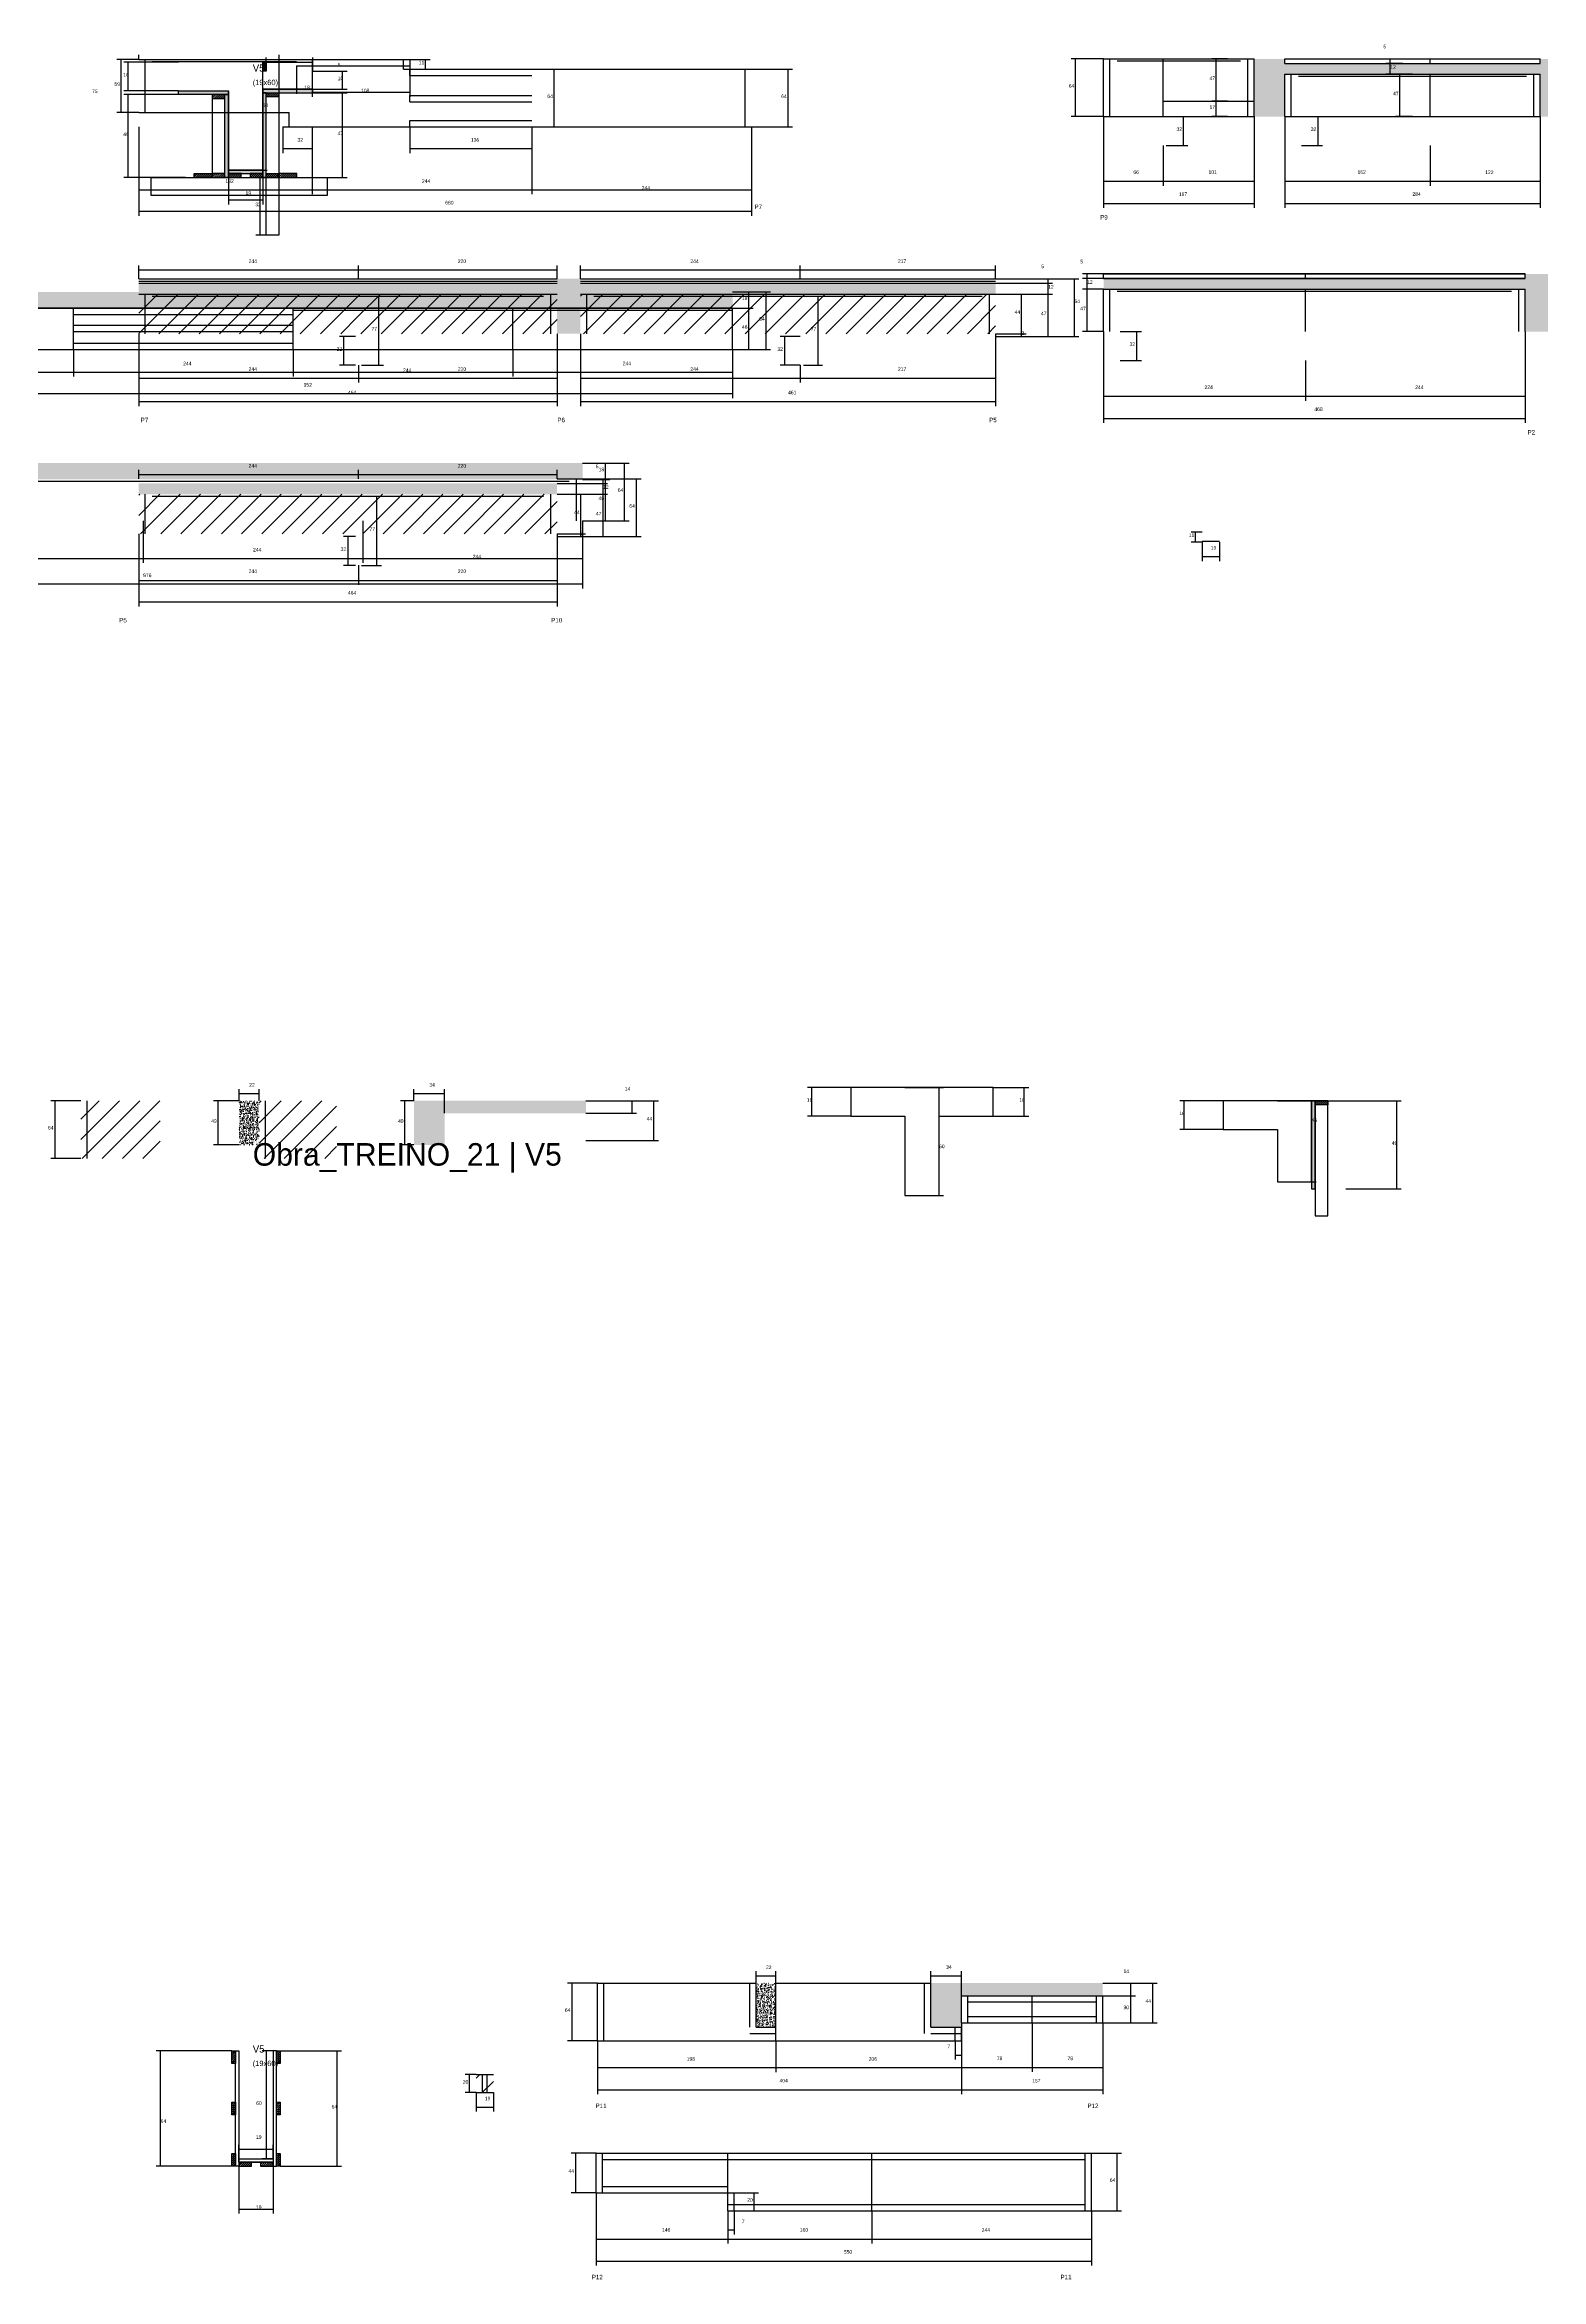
# Model space of a CAD drawing. Header units: metres. Extents: x -65046 to 21926, y -45195 to 1016.
# Drawn here: x -231 to 1431, y -31047 to -28565 of the extents above; entities that cross this region are included whole.
import ezdxf

# ---------------------------------------------------------------- set-up
doc = ezdxf.new("R2010")
doc.units = ezdxf.units.M
for name, color, linetype in [('CONCRETO', 251, 'Continuous'), ('COTA', 241, 'Continuous'), ('Hachura', 253, 'Continuous'), ('LABEL_ID', 3, 'Continuous'), ('Madeira', 126, 'Continuous'), ('NOMENCLATURA', 7, 'Continuous'), ('Painéis', 200, 'Continuous'), ('SARR_2.2x7', 40, 'Continuous'), ('SARR_EDITAR', 141, 'Continuous'), ('Texto Seção', 7, 'Continuous')]:
    doc.layers.add(name, color=color, linetype=linetype)

msp = doc.modelspace()

# ---------------------------------------------------------------- hatches: boundary and pattern name
at = {"layer": 'COTA'}
h = msp.add_hatch(dxfattribs=at)
h.set_pattern_fill('AR-CONC', scale=0.03)
h.paths.add_polyline_path([(1111.8, -28644.9), (1135.2, -28644.9), (1146, -28644.9), (1146, -28597.9), (1429.5, -28597.9), (1429.5, -28644.9), (1457.9, -28644.9), (1457.9, -28597.9), (1678.9, -28597.9), (1678.9, -28644.9), (1711.1, -28644.9), (1711.1, -28580.9), (1678.9, -28580.9), (1678.9, -28585.9), (1457.9, -28585.9), (1457.9, -28580.9), (1429.5, -28580.9), (1429.5, -28585.9), (1146, -28585.9), (1146, -28580.9), (1111.8, -28580.9)])
h = msp.add_hatch(dxfattribs=at)
h.set_pattern_fill('AR-CONC', scale=0.03)
h.paths.add_polyline_path([(363.9, -28842.1), (824.9, -28842.1), (824.9, -28830.1), (363.9, -28830.1), (363.9, -28825.1), (337.9, -28825.1), (337.9, -28830.1), (-126.6, -28830.1), (-126.6, -28842.1), (337.9, -28842.1), (337.9, -28886.1), (363.9, -28886.1)])
h = msp.add_hatch(dxfattribs=at)
h.set_pattern_fill('AR-CONC', scale=0.03)
h.paths.add_polyline_path([(1438.5, -28819.7), (1412.8, -28819.7), (1412.8, -28824.7), (944.8, -28824.7), (944.8, -28836.7), (1412.8, -28836.7), (1412.8, -28883.7), (1438.5, -28883.7)])
h = msp.add_hatch(dxfattribs=at)
h.set_pattern_fill('AR-CONC', scale=0.03)
h.paths.add_polyline_path([(-419.7, -28857.6), (44.8, -28857.6), (532.8, -28857.6), (532.8, -28839.6), (44.8, -28839.6), (-343.2, -28839.6), (-446.7, -28839.6), (-446.7, -28844.6), (-609.7, -28844.6), (-609.7, -28856.6), (-473.2, -28856.6), (-473.2, -28899.6), (-419.7, -28899.6)])
h = msp.add_hatch(dxfattribs=at)
h.set_pattern_fill('AR-CONC', scale=0.03)
h.paths.add_polyline_path([(366.3, -29047.8), (366.3, -29029.8), (-609.7, -29029.8), (-609.7, -29047.8)])
h = msp.add_hatch(dxfattribs=at)
h.set_pattern_fill('AR-CONC', scale=0.03)
h.paths.add_polyline_path([(337.9, -29064.4), (337.9, -29052.4), (-126.6, -29052.4), (-126.6, -29064.4)])
h = msp.add_hatch(dxfattribs=at)
h.set_pattern_fill('AR-CONC', scale=0.03)
h.paths.add_polyline_path([(-15, -29786.9), (7, -29786.9), (7, -29737.9), (-15, -29737.9)])
h = msp.add_hatch(dxfattribs=at)
h.set_pattern_fill('AR-CONC', scale=0.03)
h.paths.add_polyline_path([(213, -29751.9), (370, -29751.9), (370, -29737.9), (179, -29737.9), (179, -29786.9), (213, -29786.9), (213, -29781.9)])
h = msp.add_hatch(dxfattribs=at)
h.set_pattern_fill('AR-CONC', scale=0.03)
h.paths.add_polyline_path([(558.9, -30766.8), (580.9, -30766.8), (580.9, -30717.8), (558.9, -30717.8)])
h = msp.add_hatch(dxfattribs=at)
h.set_pattern_fill('AR-CONC', scale=0.03)
h.paths.add_polyline_path([(786.9, -30731.8), (943.9, -30731.8), (943.9, -30717.8), (752.9, -30717.8), (752.9, -30766.8), (786.9, -30766.8), (786.9, -30761.8)])
at = {"layer": 'Hachura'}
h = msp.add_hatch(color=8, dxfattribs=at)
h.dxf.hatch_style = 1
h.paths.add_polyline_path([(11, -28584.5), (15, -28584.5), (15, -28584.5), (15, -28594.5), (15, -28594.5), (11, -28594.5), (11, -28594.5), (11, -28584.5)])
h = msp.add_hatch(color=8, dxfattribs=at)
h.dxf.hatch_style = 1
h.paths.add_polyline_path([(-82.6, -28620.5), (-82.6, -28616.5), (-82.6, -28616.5), (-27, -28616.5), (-27, -28616.5), (-27, -28620.5), (-27, -28620.5), (-82.6, -28620.5)])
h = msp.add_hatch(dxfattribs=at)
h.set_pattern_fill('ANSI31', scale=0.5)
h.paths.add_polyline_path([(-31, -28624.9), (-31, -28620.5), (-31, -28620.5), (-45, -28620.5), (-45, -28620.5), (-45, -28624.9), (-45, -28624.9), (-31, -28624.9)])
h = msp.add_hatch(color=8, dxfattribs=at)
h.dxf.hatch_style = 1
h.paths.add_polyline_path([(-31, -28620.5), (-27, -28620.5), (-27, -28620.5), (-27, -28712.5), (-27, -28712.5), (-31, -28712.5), (-31, -28712.5), (-31, -28620.5)])
h = msp.add_hatch(color=8, dxfattribs=at)
h.dxf.hatch_style = 1
h.paths.add_polyline_path([(66.6, -28618.5), (66.6, -28614.5), (66.6, -28614.5), (11, -28614.5), (11, -28614.5), (11, -28618.5), (11, -28618.5), (66.6, -28618.5)])
h = msp.add_hatch(color=8, dxfattribs=at)
h.dxf.hatch_style = 1
h.paths.add_polyline_path([(15, -28618.5), (11, -28618.5), (11, -28618.5), (11, -28712.5), (11, -28712.5), (15, -28712.5), (15, -28712.5), (15, -28618.5)])
h = msp.add_hatch(dxfattribs=at)
h.set_pattern_fill('ANSI31', scale=0.5)
h.paths.add_polyline_path([(15, -28622.9), (15, -28618.5), (15, -28618.5), (29, -28618.5), (29, -28618.5), (29, -28622.9), (29, -28622.9), (15, -28622.9)])
h = msp.add_hatch(dxfattribs=at)
h.set_pattern_fill('ANSI31', scale=0.5)
h.paths.add_polyline_path([(-65, -28712.5), (-65, -28708.1), (-65, -28708.1), (-45, -28708.1), (-45, -28708.1), (-45, -28712.5), (-45, -28712.5), (-65, -28712.5)])
h = msp.add_hatch(dxfattribs=at)
h.set_pattern_fill('ANSI31', scale=0.5)
h.paths.add_polyline_path([(-31, -28712.5), (-31, -28708.1), (-31, -28708.1), (-45, -28708.1), (-45, -28708.1), (-45, -28712.5), (-45, -28712.5), (-31, -28712.5)])
h = msp.add_hatch(color=8, dxfattribs=at)
h.dxf.hatch_style = 1
h.paths.add_polyline_path([(11, -28708.1), (11, -28704.5), (11, -28704.5), (-27, -28704.5), (-27, -28704.5), (-27, -28708.1), (-27, -28708.1), (11, -28708.1)])
h = msp.add_hatch(dxfattribs=at)
h.set_pattern_fill('ANSI31', scale=0.5)
h.paths.add_polyline_path([(-13, -28712.5), (-13, -28708.1), (-13, -28708.1), (-27, -28708.1), (-27, -28708.1), (-27, -28712.5), (-27, -28712.5), (-13, -28712.5)])
h = msp.add_hatch(dxfattribs=at)
h.set_pattern_fill('ANSI31', scale=0.5)
h.paths.add_polyline_path([(11, -28712.5), (11, -28708.1), (11, -28708.1), (-3, -28708.1), (-3, -28708.1), (-3, -28712.5), (-3, -28712.5), (11, -28712.5)])
h = msp.add_hatch(dxfattribs=at)
h.set_pattern_fill('ANSI31', scale=0.5)
h.paths.add_polyline_path([(15, -28712.5), (15, -28708.1), (15, -28708.1), (29, -28708.1), (29, -28708.1), (29, -28712.5), (29, -28712.5), (15, -28712.5)])
h = msp.add_hatch(dxfattribs=at)
h.set_pattern_fill('ANSI31', scale=0.5)
h.paths.add_polyline_path([(49, -28712.5), (49, -28708.1), (49, -28708.1), (29, -28708.1), (29, -28708.1), (29, -28712.5), (29, -28712.5), (49, -28712.5)])
h = msp.add_hatch(dxfattribs=at)
h.set_pattern_fill('ANSI31', scale=5)
h.paths.add_polyline_path([(117.4, -28886.1), (117.4, -28842.1), (-126.6, -28842.1), (-126.6, -28886.1)])
h = msp.add_hatch(dxfattribs=at)
h.set_pattern_fill('ANSI31', scale=5)
h.paths.add_polyline_path([(117.4, -28842.1), (117.4, -28886.1), (337.9, -28886.1), (337.9, -28842.1)])
h = msp.add_hatch(dxfattribs=at)
h.set_pattern_fill('ANSI31', scale=5)
h.paths.add_polyline_path([(363.9, -28842.1), (363.9, -28886.1), (607.9, -28886.1), (607.9, -28842.1)])
h = msp.add_hatch(dxfattribs=at)
h.set_pattern_fill('ANSI31', scale=5)
h.paths.add_polyline_path([(607.9, -28842.1), (607.9, -28886.1), (824.9, -28886.1), (824.9, -28842.1)])
h = msp.add_hatch(dxfattribs=at)
h.set_pattern_fill('ANSI31', scale=5)
h.paths.add_polyline_path([(117.4, -29108.4), (117.4, -29064.4), (-126.6, -29064.4), (-126.6, -29108.4)])
h = msp.add_hatch(dxfattribs=at)
h.set_pattern_fill('ANSI31', scale=5)
h.paths.add_polyline_path([(117.4, -29064.4), (117.4, -29108.4), (337.9, -29108.4), (337.9, -29064.4)])
h = msp.add_hatch(dxfattribs=at)
h.set_pattern_fill('ANSI31', scale=5)
h.paths.add_polyline_path([(-191, -29801.9), (-103, -29801.9), (-103, -29737.9), (-191, -29737.9)])
h = msp.add_hatch(dxfattribs=at)
h.set_pattern_fill('ANSI31', scale=5)
h.paths.add_polyline_path([(93, -29737.9), (7, -29737.9), (7, -29801.9), (93, -29801.9)])
h = msp.add_hatch(color=8, dxfattribs=at)
h.dxf.hatch_style = 1
h.paths.add_polyline_path([(1179.7, -29737.9), (1175.7, -29737.9), (1175.7, -29737.9), (1175.7, -29835.9), (1175.7, -29835.9), (1179.7, -29835.9), (1179.7, -29835.9), (1179.7, -29737.9)])
h = msp.add_hatch(dxfattribs=at)
h.set_pattern_fill('ANSI31', scale=0.5)
h.paths.add_polyline_path([(1193.7, -29737.9), (1193.7, -29742.3), (1193.7, -29742.3), (1179.7, -29742.3), (1179.7, -29742.3), (1179.7, -29737.9), (1179.7, -29737.9), (1193.7, -29737.9)])
h = msp.add_hatch(dxfattribs=at)
h.set_pattern_fill('ANSI31', scale=5)
h.paths.add_polyline_path([(248.2, -30839.5), (267.2, -30839.5), (267.2, -30819.5), (248.2, -30819.5)])
at = {"layer": 'Madeira'}
h = msp.add_hatch(dxfattribs=at)
h.set_pattern_fill('ANSI31', scale=0.5)
h.paths.add_polyline_path([(-19, -30793.1), (-23.4, -30793.1), (-23.4, -30807.1), (-19, -30807.1)])
h = msp.add_hatch(dxfattribs=at)
h.set_pattern_fill('ANSI31', scale=0.5)
h.paths.add_polyline_path([(30.6, -30793.1), (26.2, -30793.1), (26.2, -30807.1), (30.6, -30807.1)])
h = msp.add_hatch(dxfattribs=at)
h.set_pattern_fill('ANSI31', scale=0.5)
h.paths.add_polyline_path([(-19, -30850.1), (-23.4, -30850.1), (-23.4, -30864.1), (-19, -30864.1)])
h = msp.add_hatch(dxfattribs=at)
h.set_pattern_fill('ANSI31', scale=0.5)
h.paths.add_polyline_path([(30.6, -30850.1), (26.2, -30850.1), (26.2, -30864.1), (30.6, -30864.1)])
h = msp.add_hatch(dxfattribs=at)
h.set_pattern_fill('ANSI31', scale=0.5)
h.paths.add_polyline_path([(-19, -30907.1), (-23.4, -30907.1), (-23.4, -30921.1), (-19, -30921.1)])
h = msp.add_hatch(dxfattribs=at)
h.set_pattern_fill('ANSI31', scale=0.5)
h.paths.add_polyline_path([(-15.4, -30916.7), (-15.4, -30921.1), (-1.4, -30921.1), (-1.4, -30916.7)])
h = msp.add_hatch(dxfattribs=at)
h.set_pattern_fill('ANSI31', scale=0.5)
h.paths.add_polyline_path([(8.6, -30916.7), (8.6, -30921.1), (22.6, -30921.1), (22.6, -30916.7)])
h = msp.add_hatch(dxfattribs=at)
h.set_pattern_fill('ANSI31', scale=0.5)
h.paths.add_polyline_path([(30.6, -30907.1), (26.2, -30907.1), (26.2, -30921.1), (30.6, -30921.1)])

# ---------------------------------------------------------------- linework, layer by layer
at = {"layer": 'CONCRETO'}
for points in [[(822.1, -29755.1), (822.1, -29723.1), (664.1, -29723.1), (664.1, -29755.1), (724.1, -29755.1), (724.1, -29843.1), (762.1, -29843.1), (762.1, -29765.1), (762.1, -29755.1)], [(1175.7, -29757.9), (1175.7, -29737.9), (1077.7, -29737.9), (1077.7, -29769.9), (1137.7, -29769.9), (1137.7, -29827.9), (1175.7, -29827.9), (1175.7, -29757.9)]]:
    msp.add_lwpolyline(points, close=True, dxfattribs=at)
at = {"layer": 'COTA'}
for p, q in [((-126.6, -28581.4), (-151, -28581.4)), ((-146, -28640.4), (-146, -28581.4)), ((-82.6, -28584.5), (-143.3, -28584.5)), ((-138.3, -28616.5), (-138.3, -28584.5)), ((-126.6, -28581.4), (-126.6, -28576.4)), ((-126.6, -28581.4), (29.4, -28581.4)), ((11, -28704.5), (11, -28584.5)), ((11, -28584.5), (16, -28584.5)), ((15, -28584.5), (15, -28579.5)), ((15, -28584.5), (66.6, -28584.5)), ((29.4, -28656.4), (29.4, -28576.4)), ((48.4, -28588.4), (48.4, -28619.6)), ((65.9, -28581.4), (65.9, -28623)), ((65.9, -28588.4), (65.9, -28619.6)), ((66.6, -28594.5), (66.6, -28579.5)), ((174.4, -28581.4), (196.9, -28581.4)), ((174.4, -28581.4), (174.4, -28623)), ((191.9, -28592.4), (191.9, -28581.4)), ((944.8, -28580.9), (908.7, -28580.9)), ((913.7, -28644.9), (913.7, -28580.9)), ((1082.3, -28580.9), (1064.9, -28580.9)), ((1069.9, -28627.9), (1069.9, -28580.9)), ((1277, -28585.9), (1258.1, -28585.9)), ((1263.1, -28585.9), (1263.1, -28580.9)), ((1263.1, -28580.9), (1268.1, -28580.9)), ((1263.1, -28597.9), (1263.1, -28585.9)), ((1263.1, -28585.9), (1268.1, -28585.9)), ((66.6, -28594.5), (104.8, -28594.5)), ((99.8, -28614.5), (99.8, -28594.5)), ((174.4, -28592.4), (196.9, -28592.4)), ((309.9, -28592.4), (339.7, -28592.4)), ((334.7, -28656.4), (334.7, -28592.4)), ((553.9, -28592.4), (599.4, -28592.4)), ((594.4, -28656.4), (594.4, -28592.4)), ((1277, -28597.9), (1258.1, -28597.9)), ((1287.7, -28597.9), (1268.8, -28597.9)), ((1273.8, -28644.9), (1273.8, -28597.9)), ((-82.6, -28616.5), (-143.3, -28616.5)), ((-82.6, -28620.5), (-143.3, -28620.5)), ((-138.3, -28712.5), (-138.3, -28620.5)), ((48.4, -28614.6), (65.9, -28614.6)), ((65.9, -28618), (174.4, -28618)), ((66.6, -28614.5), (104.8, -28614.5)), ((66.6, -28618.5), (104.8, -28618.5)), ((99.8, -28712.5), (99.8, -28618.5)), ((1082.3, -28627.9), (1064.9, -28627.9)), ((1082.3, -28627.9), (1064.9, -28627.9)), ((1069.9, -28644.9), (1069.9, -28627.9)), ((-126.6, -28640.4), (-151, -28640.4)), ((-126.6, -28656.4), (-126.6, -28755.1)), ((-126.6, -28656.4), (-126.6, -28731.2)), ((33.4, -28656.4), (33.4, -28685.5)), ((65.9, -28656.4), (65.9, -28731.2)), ((65.9, -28656.4), (65.9, -28731.2)), ((65.9, -28656.4), (65.9, -28685.5)), ((174.4, -28656.4), (174.4, -28685.5)), ((309.9, -28656.4), (309.9, -28731.2)), ((309.9, -28656.4), (309.9, -28731.2)), ((309.9, -28656.4), (339.7, -28656.4)), ((309.9, -28656.4), (309.9, -28685.5)), ((553.9, -28656.4), (553.9, -28731.2)), ((553.9, -28656.4), (553.9, -28755.1)), ((553.9, -28656.4), (599.4, -28656.4)), ((944.8, -28644.9), (908.7, -28644.9)), ((944.8, -28644.9), (944.8, -28721.7)), ((944.8, -28644.9), (944.8, -28746.3)), ((1028.3, -28644.9), (1038.4, -28644.9)), ((1033.4, -28676.9), (1033.4, -28644.9)), ((1082.3, -28644.9), (1064.9, -28644.9)), ((1111.8, -28644.9), (1111.8, -28721.7)), ((1111.8, -28644.9), (1111.8, -28746.3)), ((1146, -28644.9), (1146, -28721.7)), ((1146, -28644.9), (1146, -28746.3)), ((1164.5, -28644.9), (1188, -28644.9)), ((1183, -28676.9), (1183, -28644.9)), ((1287.7, -28644.9), (1268.8, -28644.9)), ((1429.5, -28644.9), (1429.5, -28721.7)), ((1429.5, -28644.9), (1429.5, -28746.3)), ((33.4, -28680.5), (65.9, -28680.5)), ((174.4, -28680.5), (309.9, -28680.5)), ((1010.8, -28676.9), (1010.8, -28721.7)), ((1010.8, -28676.9), (1010.8, -28721.7)), ((1014.3, -28676.9), (1038.4, -28676.9)), ((1164.5, -28676.9), (1188, -28676.9)), ((1307.5, -28676.9), (1307.5, -28721.7)), ((1307.5, -28676.9), (1307.5, -28721.7)), ((-74.6, -28712.5), (-143.3, -28712.5)), ((-27, -28712.5), (-27, -28742.4)), ((15, -28712.5), (3.4, -28712.5)), ((8.4, -28776.5), (8.4, -28712.5)), ((11, -28704.5), (16, -28704.5)), ((11, -28712.5), (11, -28742.4)), ((49, -28712.5), (104.8, -28712.5)), ((-126.6, -28726.2), (65.9, -28726.2)), ((-27, -28737.4), (11, -28737.4)), ((65.9, -28726.2), (309.9, -28726.2)), ((309.9, -28726.2), (553.9, -28726.2)), ((944.8, -28716.7), (1010.8, -28716.7)), ((1010.8, -28716.7), (1111.8, -28716.7)), ((1146, -28716.7), (1307.5, -28716.7)), ((1307.5, -28716.7), (1429.5, -28716.7)), ((-126.6, -28750.1), (553.9, -28750.1)), ((944.8, -28741.3), (1111.8, -28741.3)), ((1146, -28741.3), (1429.5, -28741.3)), ((15, -28776.5), (3.4, -28776.5)), ((-126.6, -28825.1), (-126.6, -28810.2)), ((117.4, -28825.1), (117.4, -28810.2)), ((117.4, -28825.1), (117.4, -28810.2)), ((337.9, -28825.1), (337.9, -28810.2)), ((363.9, -28825.1), (363.9, -28810.2)), ((607.9, -28825.1), (607.9, -28810.2)), ((607.9, -28825.1), (607.9, -28810.2)), ((824.9, -28825.1), (824.9, -28810.2)), ((-126.6, -28815.2), (117.4, -28815.2)), ((117.4, -28815.2), (337.9, -28815.2)), ((363.9, -28815.2), (607.9, -28815.2)), ((607.9, -28815.2), (824.9, -28815.2)), ((824.9, -28825.1), (917.3, -28825.1)), ((824.9, -28825.1), (888.2, -28825.1)), ((824.9, -28830.1), (888.2, -28830.1)), ((824.9, -28830.1), (888.2, -28830.1)), ((883.2, -28830.1), (883.2, -28825.1)), ((883.2, -28842.1), (883.2, -28830.1)), ((912.3, -28889.1), (912.3, -28825.1)), ((944.8, -28819.7), (921.4, -28819.7)), ((944.8, -28824.7), (921.4, -28824.7)), ((944.8, -28824.7), (921.4, -28824.7)), ((944.8, -28836.7), (921.4, -28836.7)), ((944.8, -28836.7), (921.4, -28836.7)), ((926.4, -28824.7), (926.4, -28819.7)), ((926.4, -28836.7), (926.4, -28824.7)), ((926.4, -28883.7), (926.4, -28836.7)), ((120.9, -28844.3), (145, -28844.3)), ((140, -28921.1), (140, -28844.3)), ((532.8, -28839.6), (555.8, -28839.6)), ((532.8, -28839.6), (574.9, -28839.6)), ((532.8, -28857.6), (555.8, -28857.6)), ((532.8, -28857.6), (555.8, -28857.6)), ((550.8, -28857.6), (550.8, -28839.6)), ((550.8, -28903.6), (550.8, -28857.6)), ((569.9, -28903.6), (569.9, -28839.6)), ((611.4, -28844.3), (632.8, -28844.3)), ((627.8, -28921.1), (627.8, -28844.3)), ((824.9, -28842.1), (888.2, -28842.1)), ((824.9, -28842.1), (888.2, -28842.1)), ((824.9, -28842.1), (858.6, -28842.1)), ((853.6, -28886.1), (853.6, -28842.1)), ((883.2, -28889.1), (883.2, -28842.1)), ((-126.6, -28886.1), (-126.6, -28966.5)), ((337.9, -28886.1), (337.9, -28966.5)), ((363.9, -28886.1), (363.9, -28966.5)), ((824.9, -28886.1), (824.9, -28966.5)), ((824.9, -28886.1), (858.6, -28886.1)), ((824.9, -28886.1), (858.6, -28886.1)), ((853.6, -28889.1), (853.6, -28886.1)), ((944.8, -28883.7), (921.4, -28883.7)), ((944.8, -28883.7), (944.8, -28960.5)), ((944.8, -28883.7), (944.8, -28985.1)), ((963.3, -28883.7), (986.8, -28883.7)), ((981.8, -28915.7), (981.8, -28883.7)), ((1412.8, -28883.7), (1412.8, -28960.5)), ((1412.8, -28883.7), (1412.8, -28985.1)), ((-199.2, -28903.6), (-199.2, -28933.7)), ((-199.2, -28903.6), (-199.2, -28933.7)), ((-126.6, -28889.1), (-126.6, -28940.4)), ((44.8, -28903.6), (44.8, -28933.7)), ((44.8, -28903.6), (44.8, -28933.7)), ((113.9, -28889.1), (96.3, -28889.1)), ((101.3, -28921.1), (101.3, -28889.1)), ((288.8, -28903.6), (288.8, -28933.7)), ((288.8, -28903.6), (288.8, -28933.7)), ((337.9, -28889.1), (337.9, -28940.4)), ((363.9, -28889.1), (363.9, -28940.4)), ((532.8, -28903.6), (532.8, -28933.7)), ((532.8, -28903.6), (532.8, -28957.6)), ((532.8, -28903.6), (555.8, -28903.6)), ((532.8, -28903.6), (574.9, -28903.6)), ((607.9, -28889.1), (585.7, -28889.1)), ((590.7, -28921.1), (590.7, -28889.1)), ((824.9, -28889.1), (824.9, -28940.4)), ((824.9, -28889.1), (888.2, -28889.1)), ((824.9, -28889.1), (917.3, -28889.1)), ((824.9, -28889.1), (858.6, -28889.1)), ((-419.7, -28928.7), (-199.2, -28928.7)), ((-199.2, -28928.7), (44.8, -28928.7)), ((-126.6, -28935.4), (117.4, -28935.4)), ((44.8, -28928.7), (288.8, -28928.7)), ((113.9, -28921.1), (96.3, -28921.1)), ((117.4, -28921.1), (117.4, -28940.4)), ((117.4, -28921.1), (117.4, -28940.4)), ((117.4, -28935.4), (337.9, -28935.4)), ((120.9, -28921.1), (145, -28921.1)), ((288.8, -28928.7), (532.8, -28928.7)), ((363.9, -28935.4), (607.9, -28935.4)), ((607.9, -28921.1), (585.7, -28921.1)), ((607.9, -28921.1), (607.9, -28940.4)), ((607.9, -28921.1), (607.9, -28940.4)), ((607.9, -28935.4), (824.9, -28935.4)), ((611.4, -28921.1), (632.8, -28921.1)), ((963.3, -28915.7), (986.8, -28915.7)), ((1168.8, -28915.7), (1168.8, -28960.5)), ((1168.8, -28915.7), (1168.8, -28960.5)), ((-419.7, -28952.6), (532.8, -28952.6)), ((944.8, -28955.5), (1168.8, -28955.5)), ((1168.8, -28955.5), (1412.8, -28955.5)), ((-126.6, -28961.5), (337.9, -28961.5)), ((363.9, -28961.5), (824.9, -28961.5)), ((944.8, -28980.1), (1412.8, -28980.1)), ((366.3, -29029.8), (396.5, -29029.8)), ((366.3, -29029.8), (417.9, -29029.8)), ((391.5, -29047.8), (391.5, -29029.8)), ((412.9, -29093.8), (412.9, -29029.8)), ((-126.6, -29047.4), (-126.6, -29037.4)), ((-126.6, -29042.4), (117.4, -29042.4)), ((117.4, -29047.4), (117.4, -29037.4)), ((117.4, -29047.4), (117.4, -29037.4)), ((117.4, -29042.4), (337.9, -29042.4)), ((337.9, -29047.4), (337.9, -29037.4)), ((337.9, -29047.4), (394, -29047.4)), ((337.9, -29047.4), (431.2, -29047.4)), ((337.9, -29052.4), (394, -29052.4)), ((337.9, -29052.4), (394, -29052.4)), ((366.3, -29047.8), (396.5, -29047.8)), ((366.3, -29047.8), (396.5, -29047.8)), ((389, -29052.4), (389, -29047.4)), ((389, -29064.4), (389, -29052.4)), ((391.5, -29093.8), (391.5, -29047.8)), ((426.2, -29111.4), (426.2, -29047.4)), ((120.9, -29066.6), (142.8, -29066.6)), ((137.8, -29143.4), (137.8, -29066.6)), ((337.9, -29064.4), (394, -29064.4)), ((337.9, -29064.4), (394, -29064.4)), ((337.9, -29064.4), (369.4, -29064.4)), ((364.4, -29108.4), (364.4, -29064.4)), ((389, -29111.4), (389, -29064.4)), ((-126.6, -29108.4), (-126.6, -29188.9)), ((-121.7, -29093.8), (-121.7, -29140.6)), ((-121.7, -29093.8), (-121.7, -29140.6)), ((122.3, -29093.8), (122.3, -29140.6)), ((122.3, -29093.8), (122.3, -29140.6)), ((337.9, -29108.4), (337.9, -29188.9)), ((337.9, -29108.4), (369.4, -29108.4)), ((337.9, -29108.4), (369.4, -29108.4)), ((364.4, -29111.4), (364.4, -29108.4)), ((366.3, -29093.8), (366.3, -29140.6)), ((366.3, -29093.8), (396.5, -29093.8)), ((366.3, -29093.8), (366.3, -29169)), ((366.3, -29093.8), (417.9, -29093.8)), ((1054.3, -29106.4), (1041.9, -29106.4)), ((1046.9, -29117.4), (1046.9, -29106.4)), ((-126.6, -29111.4), (-126.6, -29165)), ((113.9, -29111.4), (100.8, -29111.4)), ((105.8, -29143.4), (105.8, -29111.4)), ((337.9, -29111.4), (337.9, -29165)), ((337.9, -29111.4), (394, -29111.4)), ((337.9, -29111.4), (431.2, -29111.4)), ((337.9, -29111.4), (369.4, -29111.4)), ((1054.3, -29117.4), (1041.9, -29117.4)), ((1054.3, -29117.4), (1054.3, -29138.5)), ((1054.3, -29133.5), (1073.3, -29133.5)), ((1073.3, -29117.4), (1073.3, -29138.5)), ((-365.7, -29135.6), (-121.7, -29135.6)), ((-121.7, -29135.6), (122.3, -29135.6)), ((113.9, -29143.4), (100.8, -29143.4)), ((117.4, -29143), (117.4, -29165)), ((117.4, -29143), (117.4, -29165)), ((120.9, -29143.4), (142.8, -29143.4)), ((122.3, -29135.6), (366.3, -29135.6)), ((-609.7, -29164), (366.3, -29164)), ((-126.6, -29160), (117.4, -29160)), ((-126.6, -29183.9), (337.9, -29183.9)), ((117.4, -29160), (337.9, -29160)), ((-15, -29737.9), (-15, -29724.9)), ((-15, -29729.9), (7, -29729.9)), ((7, -29737.9), (7, -29724.9)), ((179, -29737.9), (179, -29724.9)), ((179, -29729.9), (213, -29729.9)), ((213, -29751.9), (213, -29724.9)), ((664.1, -29723.1), (615.8, -29723.1)), ((620.8, -29755.1), (620.8, -29723.1)), ((724.1, -29723.1), (767.1, -29723.1)), ((762.1, -29843.1), (762.1, -29723.1)), ((822.1, -29723.1), (861.6, -29723.1)), ((856.6, -29755.1), (856.6, -29723.1)), ((-191, -29737.9), (-224.3, -29737.9)), ((-219.3, -29801.9), (-219.3, -29737.9)), ((-15, -29737.9), (-43.6, -29737.9)), ((-38.6, -29786.9), (-38.6, -29737.9)), ((179, -29737.9), (163.9, -29737.9)), ((168.9, -29786.9), (168.9, -29737.9)), ((370, -29737.9), (426.1, -29737.9)), ((370, -29737.9), (450.4, -29737.9)), ((370, -29751.9), (426.1, -29751.9)), ((421.1, -29751.9), (421.1, -29737.9)), ((445.4, -29781.9), (445.4, -29737.9)), ((664.1, -29755.1), (615.8, -29755.1)), ((822.1, -29755.1), (861.6, -29755.1)), ((1077.7, -29737.9), (1029.4, -29737.9)), ((1034.4, -29769.9), (1034.4, -29737.9)), ((1137.7, -29737.9), (1180.7, -29737.9)), ((1175.7, -29827.9), (1175.7, -29737.9)), ((1193.7, -29737.9), (1275.2, -29737.9)), ((1270.2, -29835.9), (1270.2, -29737.9)), ((1077.7, -29769.9), (1029.4, -29769.9)), ((-191, -29801.9), (-224.3, -29801.9)), ((-15, -29786.9), (-43.6, -29786.9)), ((179, -29786.9), (163.9, -29786.9)), ((370, -29781.9), (450.4, -29781.9)), ((1137.7, -29827.9), (1180.7, -29827.9)), ((724.1, -29843.1), (767.1, -29843.1)), ((1213.7, -29835.9), (1275.2, -29835.9)), ((382.9, -30717.8), (349.6, -30717.8)), ((354.6, -30781.8), (354.6, -30717.8)), ((558.9, -30717.8), (558.9, -30704.7)), ((558.9, -30709.7), (580.9, -30709.7)), ((580.9, -30717.8), (580.9, -30704.7)), ((752.9, -30717.8), (752.9, -30704.7)), ((752.9, -30709.7), (786.9, -30709.7)), ((786.9, -30731.8), (786.9, -30704.7)), ((943.9, -30717.8), (980, -30717.8)), ((943.9, -30717.8), (1004.4, -30717.8)), ((975, -30731.8), (975, -30717.8)), ((999.4, -30761.8), (999.4, -30717.8)), ((943.9, -30731.8), (980, -30731.8)), ((943.9, -30731.8), (980, -30731.8)), ((975, -30761.8), (975, -30731.8)), ((786.9, -30761.8), (786.9, -30816.5)), ((865.4, -30761.8), (865.4, -30816.5)), ((865.4, -30761.8), (865.4, -30816.5)), ((943.9, -30761.8), (943.9, -30816.5)), ((943.9, -30761.8), (980, -30761.8)), ((943.9, -30761.8), (1004.4, -30761.8)), ((-23.4, -30793.1), (-107.3, -30793.1)), ((-102.3, -30921.1), (-102.3, -30793.1)), ((22.6, -30793.1), (10.3, -30793.1)), ((15.3, -30913.1), (15.3, -30793.1)), ((30.6, -30793.1), (98.6, -30793.1)), ((93.6, -30921.1), (93.6, -30793.1)), ((382.9, -30781.8), (349.6, -30781.8)), ((382.9, -30781.8), (382.9, -30841.3)), ((382.9, -30781.8), (382.9, -30816.7)), ((580.9, -30781.8), (580.9, -30816.7)), ((580.9, -30781.8), (580.9, -30816.7)), ((779.9, -30781.8), (779.9, -30802.7)), ((779.9, -30797.7), (786.9, -30797.7)), ((786.9, -30781.8), (786.9, -30841.3)), ((786.9, -30781.8), (786.9, -30841.3)), ((786.9, -30781.8), (786.9, -30802.7)), ((786.9, -30781.8), (786.9, -30816.7)), ((943.9, -30781.8), (943.9, -30841.3)), ((248.2, -30819.5), (235.8, -30819.5)), ((240.8, -30839.5), (240.8, -30819.5)), ((382.9, -30811.7), (580.9, -30811.7)), ((580.9, -30811.7), (786.9, -30811.7)), ((786.9, -30811.5), (865.4, -30811.5)), ((865.4, -30811.5), (943.9, -30811.5)), ((248.2, -30839.5), (235.8, -30839.5)), ((248.2, -30839.5), (248.2, -30860.6)), ((267.2, -30839.5), (267.2, -30860.6)), ((382.9, -30836.3), (786.9, -30836.3)), ((786.9, -30836.3), (943.9, -30836.3)), ((248.2, -30855.6), (267.2, -30855.6)), ((-23.4, -30921.1), (-107.3, -30921.1)), ((-15.4, -30913.1), (-15.4, -30897.3)), ((-15.4, -30902.3), (22.6, -30902.3)), ((-15.4, -30921.1), (-15.4, -30973.8)), ((22.6, -30913.1), (10.3, -30913.1)), ((22.6, -30913.1), (22.6, -30897.3)), ((22.6, -30921.1), (22.6, -30973.8)), ((30.6, -30921.1), (98.6, -30921.1)), ((381.4, -30906.6), (353.7, -30906.6)), ((358.7, -30950.6), (358.7, -30906.6)), ((931.4, -30906.6), (964.7, -30906.6)), ((959.7, -30970.6), (959.7, -30906.6)), ((-15.4, -30968.8), (22.6, -30968.8)), ((381.4, -30950.6), (353.7, -30950.6)), ((381.4, -30950.6), (381.4, -31007.1)), ((381.4, -30950.6), (381.4, -31031.5)), ((527.4, -30970.6), (527.4, -30997)), ((534.4, -30950.6), (561.7, -30950.6)), ((534.4, -30970.6), (534.4, -30997)), ((534.4, -30970.6), (561.7, -30970.6)), ((556.7, -30970.6), (556.7, -30950.6)), ((687.4, -30970.6), (687.4, -31007.1)), ((687.4, -30970.6), (687.4, -31007.1)), ((931.4, -30970.6), (931.4, -31007.1)), ((931.4, -30970.6), (931.4, -31031.5)), ((931.4, -30970.6), (964.7, -30970.6)), ((527.4, -30984.6), (527.4, -31007.1)), ((527.4, -30984.6), (527.4, -31007.1)), ((527.4, -30992), (534.4, -30992)), ((381.4, -31002.1), (527.4, -31002.1)), ((527.4, -31002.1), (687.4, -31002.1)), ((687.4, -31002.1), (931.4, -31002.1)), ((381.4, -31026.5), (931.4, -31026.5))]:
    msp.add_line(p, q, dxfattribs=at)
at = {"layer": 'Madeira'}
for points in [[(-31, -28624.9), (-31, -28620.5), (-45, -28620.5), (-45, -28624.9)], [(-31, -28620.5), (-45, -28620.5), (-45, -28712.5), (-31, -28712.5)], [(15, -28622.9), (15, -28618.5), (29, -28618.5), (29, -28622.9)], [(15, -28618.5), (29, -28618.5), (29, -28776.5), (15, -28776.5)], [(82.5, -28732.5), (-112.7, -28732.5), (-112.7, -28712.5), (82.5, -28712.5)], [(-65, -28712.5), (-65, -28708.1), (-45, -28708.1), (-45, -28712.5)], [(-31, -28712.5), (-31, -28708.1), (-45, -28708.1), (-45, -28712.5)], [(-13, -28712.5), (-13, -28708.1), (-27, -28708.1), (-27, -28712.5)], [(11, -28712.5), (11, -28708.1), (-3, -28708.1), (-3, -28712.5)], [(15, -28712.5), (15, -28708.1), (29, -28708.1), (29, -28712.5)], [(49, -28712.5), (49, -28708.1), (29, -28708.1), (29, -28712.5)], [(1193.7, -29737.9), (1193.7, -29742.3), (1179.7, -29742.3), (1179.7, -29737.9)], [(1193.7, -29737.9), (1179.7, -29737.9), (1179.7, -29865.9), (1193.7, -29865.9)], [(-19, -30793.1), (-19, -30807.1), (-23.4, -30807.1), (-23.4, -30793.1)], [(30.6, -30793.1), (30.6, -30807.1), (26.2, -30807.1), (26.2, -30793.1)], [(-19, -30850.1), (-19, -30864.1), (-23.4, -30864.1), (-23.4, -30850.1)], [(30.6, -30850.1), (30.6, -30864.1), (26.2, -30864.1), (26.2, -30850.1)], [(-19, -30907.1), (-19, -30921.1), (-23.4, -30921.1), (-23.4, -30907.1)], [(-1.4, -30916.7), (-15.4, -30916.7), (-15.4, -30921.1), (-1.4, -30921.1)], [(22.6, -30916.7), (8.6, -30916.7), (8.6, -30921.1), (22.6, -30921.1)], [(30.6, -30907.1), (30.6, -30921.1), (26.2, -30921.1), (26.2, -30907.1)]]:
    msp.add_lwpolyline(points, close=True, dxfattribs=at)
at = {"layer": 'Painéis'}
for p, q in [((-126.6, -28581.4), (174.4, -28581.4)), ((15, -28594.5), (15, -28584.5)), ((944.8, -28580.9), (1111.8, -28580.9)), ((944.8, -28644.9), (944.8, -28580.9)), ((1010.8, -28644.9), (1010.8, -28580.9)), ((1111.8, -28644.9), (1111.8, -28580.9)), ((1146, -28580.9), (1429.5, -28580.9)), ((1146, -28585.9), (1146, -28580.9)), ((1146, -28585.9), (1429.5, -28585.9)), ((1307.5, -28585.9), (1307.5, -28580.9)), ((1429.5, -28585.9), (1429.5, -28580.9)), ((174.4, -28592.4), (553.9, -28592.4)), ((1146, -28597.9), (1429.5, -28597.9)), ((1146, -28644.9), (1146, -28597.9)), ((1307.5, -28644.9), (1307.5, -28597.9)), ((1429.5, -28644.9), (1429.5, -28597.9)), ((-82.6, -28616.5), (-27, -28616.5)), ((-82.6, -28620.5), (-82.6, -28616.5)), ((-27, -28620.5), (-27, -28616.5)), ((-27, -28712.5), (-27, -28620.5)), ((11, -28614.5), (66.6, -28614.5)), ((11, -28618.5), (11, -28614.5)), ((11, -28712.5), (11, -28618.5)), ((66.6, -28618.5), (66.6, -28614.5)), ((1010.8, -28627.9), (1111.8, -28627.9)), ((-126.6, -28640.4), (33.4, -28640.4)), ((33.4, -28656.4), (553.9, -28656.4)), ((944.8, -28644.9), (1111.8, -28644.9)), ((968.2, -28644.9), (1111.8, -28644.9)), ((1146, -28644.9), (1429.5, -28644.9)), ((-27, -28704.5), (11, -28704.5)), ((-27, -28708.1), (-27, -28704.5)), ((11, -28708.1), (11, -28704.5)), ((-126.6, -28825.1), (337.9, -28825.1)), ((-126.6, -28830.1), (337.9, -28830.1)), ((363.9, -28825.1), (824.9, -28825.1)), ((363.9, -28830.1), (824.9, -28830.1)), ((944.8, -28819.7), (1412.8, -28819.7)), ((944.8, -28824.7), (944.8, -28819.7)), ((944.8, -28824.7), (1412.8, -28824.7)), ((944.8, -28836.7), (1412.8, -28836.7)), ((944.8, -28883.7), (944.8, -28836.7)), ((1168.8, -28824.7), (1168.8, -28819.7)), ((1168.8, -28883.7), (1168.8, -28836.7)), ((1412.8, -28824.7), (1412.8, -28819.7)), ((1412.8, -28883.7), (1412.8, -28836.7)), ((-419.7, -28857.6), (44.8, -28857.6)), ((-199.2, -28903.6), (-199.2, -28857.6)), ((-126.6, -28842.1), (337.9, -28842.1)), ((44.8, -28857.6), (532.8, -28857.6)), ((44.8, -28903.6), (44.8, -28857.6)), ((288.8, -28903.6), (288.8, -28857.6)), ((363.9, -28842.1), (824.9, -28842.1)), ((532.8, -28903.6), (532.8, -28857.6)), ((382.9, -30717.8), (558.9, -30717.8)), ((382.9, -30781.8), (382.9, -30717.8)), ((558.9, -30766.8), (558.9, -30717.8)), ((580.9, -30717.8), (752.9, -30717.8)), ((580.9, -30781.8), (580.9, -30717.8)), ((752.9, -30766.8), (752.9, -30717.8)), ((786.9, -30731.8), (943.9, -30731.8)), ((786.9, -30761.8), (786.9, -30731.8)), ((865.4, -30761.8), (865.4, -30731.8)), ((943.9, -30761.8), (943.9, -30731.8)), ((558.9, -30766.8), (580.9, -30766.8)), ((752.9, -30766.8), (786.9, -30766.8)), ((786.9, -30761.8), (943.9, -30761.8)), ((786.9, -30781.8), (786.9, -30766.8)), ((382.9, -30781.8), (580.9, -30781.8)), ((580.9, -30781.8), (786.9, -30781.8)), ((248.2, -30819.5), (267.2, -30819.5)), ((248.2, -30839.5), (267.2, -30839.5)), ((-15.4, -30913.1), (22.6, -30913.1)), ((-15.4, -30916.7), (22.6, -30916.7)), ((381.4, -30906.6), (687.4, -30906.6)), ((381.4, -30950.6), (381.4, -30906.6)), ((527.4, -30970.6), (527.4, -30906.6)), ((687.4, -30906.6), (931.4, -30906.6)), ((687.4, -30970.6), (687.4, -30906.6)), ((931.4, -30970.6), (931.4, -30906.6)), ((381.4, -30950.6), (527.4, -30950.6)), ((527.4, -30970.6), (687.4, -30970.6)), ((687.4, -30970.6), (931.4, -30970.6))]:
    msp.add_line(p, q, dxfattribs=at)
for points in [[(11, -28584.5), (15, -28584.5), (15, -28594.5), (11, -28594.5)], [(-82.6, -28620.5), (-82.6, -28616.5), (-27, -28616.5), (-27, -28620.5)], [(-31, -28620.5), (-27, -28620.5), (-27, -28712.5), (-31, -28712.5)], [(66.6, -28618.5), (66.6, -28614.5), (11, -28614.5), (11, -28618.5)], [(15, -28618.5), (11, -28618.5), (11, -28712.5), (15, -28712.5)], [(11, -28708.1), (11, -28704.5), (-27, -28704.5), (-27, -28708.1)], [(1179.7, -29737.9), (1175.7, -29737.9), (1175.7, -29835.9), (1179.7, -29835.9)], [(-19, -30921.1), (-19, -30793.1), (-15.4, -30793.1), (-15.4, -30921.1)], [(26.2, -30921.1), (26.2, -30793.1), (22.6, -30793.1), (22.6, -30921.1)], [(-15.4, -30913.1), (22.6, -30913.1), (22.6, -30916.7), (-15.4, -30916.7)]]:
    msp.add_lwpolyline(points, close=True, dxfattribs=at)
for points in [[(1146, -28580.9), (1429.5, -28580.9)], [(1146, -28585.9), (1429.5, -28585.9)], [(1412.8, -28819.7), (944.8, -28819.7)], [(1412.8, -28824.7), (944.8, -28824.7)], [(532.8, -28857.6), (44.8, -28857.6), (-419.7, -28857.6)], [(-419.7, -28903.6), (44.8, -28903.6), (532.8, -28903.6)]]:
    msp.add_lwpolyline(points, dxfattribs=at)
at = {"layer": 'SARR_2.2x7'}
for p, q in [((-119.6, -28640.4), (-119.6, -28581.4)), ((-111.6, -28583.6), (48.4, -28583.6)), ((48.4, -28588.4), (65.9, -28588.4)), ((65.9, -28588.4), (174.4, -28588.4)), ((167.4, -28592.4), (167.4, -28581.4)), ((951.8, -28644.9), (951.8, -28580.9)), ((959.8, -28583.1), (1010.8, -28583.1)), ((1010.8, -28583.1), (1096.8, -28583.1)), ((1104.8, -28644.9), (1104.8, -28580.9)), ((167.4, -28592.4), (174.4, -28592.4)), ((174.4, -28599.4), (174.4, -28592.4)), ((174.4, -28599.4), (309.9, -28599.4)), ((546.9, -28656.4), (546.9, -28592.4)), ((1153, -28644.9), (1153, -28597.9)), ((1161, -28600.1), (1307.5, -28600.1)), ((1307.5, -28600.1), (1414.5, -28600.1)), ((1422.5, -28644.9), (1422.5, -28597.9)), ((174.4, -28628.4), (174.4, -28621.4)), ((174.4, -28621.4), (309.9, -28621.4)), ((174.4, -28628.4), (309.9, -28628.4)), ((33.4, -28640.4), (40.4, -28640.4)), ((40.4, -28656.4), (40.4, -28640.4)), ((174.4, -28656.4), (174.4, -28649.4)), ((174.4, -28649.4), (309.9, -28649.4)), ((951.8, -28883.7), (951.8, -28836.7)), ((1405.8, -28883.7), (1405.8, -28836.7)), ((-119.6, -28886.1), (-119.6, -28842.1)), ((-111.6, -28844.3), (117.4, -28844.3)), ((44.8, -28859.8), (288.8, -28859.8)), ((117.4, -28844.3), (322.9, -28844.3)), ((288.8, -28859.8), (532.8, -28859.8)), ((330.9, -28886.1), (330.9, -28842.1)), ((370.9, -28886.1), (370.9, -28842.1)), ((378.9, -28844.3), (607.9, -28844.3)), ((607.9, -28844.3), (809.9, -28844.3)), ((817.9, -28886.1), (817.9, -28842.1)), ((959.8, -28838.9), (1168.8, -28838.9)), ((1168.8, -28838.9), (1397.8, -28838.9)), ((-199.2, -28864.6), (44.8, -28864.6)), ((-199.2, -28876.6), (44.8, -28876.6)), ((-199.2, -28883.6), (44.8, -28883.6)), ((-199.2, -28896.6), (44.8, -28896.6)), ((-365.7, -29050), (-121.7, -29050)), ((-121.7, -29050), (122.3, -29050)), ((122.3, -29050), (351.3, -29050)), ((359.3, -29093.8), (359.3, -29047.8)), ((-119.6, -29108.4), (-119.6, -29064.4)), ((-111.6, -29066.6), (117.4, -29066.6)), ((117.4, -29066.6), (322.9, -29066.6)), ((330.9, -29108.4), (330.9, -29064.4)), ((1054.3, -29116.4), (1073.3, -29116.4)), ((-184, -29801.9), (-184, -29737.9)), ((14, -29801.9), (14, -29737.9)), ((389.9, -30781.8), (389.9, -30717.8)), ((551.9, -30766.8), (551.9, -30717.8)), ((745.9, -30773.8), (745.9, -30717.8)), ((793.9, -30761.8), (793.9, -30731.8)), ((793.9, -30738.8), (865.4, -30738.8)), ((865.4, -30738.8), (936.9, -30738.8)), ((936.9, -30761.8), (936.9, -30731.8)), ((779.9, -30781.8), (779.9, -30766.8)), ((793.9, -30754.8), (865.4, -30754.8)), ((865.4, -30754.8), (936.9, -30754.8)), ((551.9, -30773.8), (580.9, -30773.8)), ((752.9, -30773.8), (786.9, -30773.8)), ((255.2, -30839.5), (255.2, -30819.5)), ((260.2, -30839.5), (260.2, -30819.5)), ((388.4, -30950.6), (388.4, -30906.6)), ((388.4, -30913.6), (527.4, -30913.6)), ((527.4, -30913.6), (687.4, -30913.6)), ((687.4, -30913.6), (924.4, -30913.6)), ((924.4, -30970.6), (924.4, -30906.6)), ((388.4, -30943.6), (527.4, -30943.6)), ((527.4, -30950.6), (534.4, -30950.6)), ((527.4, -30963.6), (687.4, -30963.6)), ((534.4, -30970.6), (534.4, -30950.6)), ((687.4, -30963.6), (924.4, -30963.6))]:
    msp.add_line(p, q, dxfattribs=at)
at = {"layer": 'SARR_EDITAR'}
for p, q in [((-126.6, -28827.6), (117.4, -28827.6)), ((117.4, -28827.6), (337.9, -28827.6)), ((363.9, -28827.6), (607.9, -28827.6)), ((607.9, -28827.6), (824.9, -28827.6)), ((-126.6, -29049.9), (117.4, -29049.9)), ((117.4, -29049.9), (337.9, -29049.9))]:
    msp.add_line(p, q, dxfattribs=at)

# ---------------------------------------------------------------- texts
at = {"layer": 'COTA'}
for s, p in [('5', (94.3, -28589.5)), ('11', (184.3, -28586.9)), ('5', (1255.5, -28569.1)), ('12', (1263.1, -28591.9)), ('59', (-153.6, -28610.9)), ('16', (-143.8, -28600.5)), ('18', (57.2, -28614.6)), ('10', (94.3, -28604.5)), ('108', (120.2, -28618)), ('64', (906.1, -28612.9)), ('47', (1062.4, -28604.4)), ('75', (-178.4, -28618.9)), ('60', (11, -28634.2)), ('64', (327.1, -28624.4)), ('64', (586.8, -28624.4)), ('17', (1062.4, -28636.4)), ('47', (1266.2, -28621.4)), ('46', (-143.8, -28666.5)), ('47', (94.3, -28665.5)), ('32', (1025.7, -28660.9)), ('32', (1174.8, -28660.9)), ('32', (49.7, -28672.8)), ('136', (242.2, -28672.8)), ('66', (977.8, -28708.6)), ('101', (1061.3, -28708.6)), ('162', (1226.7, -28708.6)), ('122', (1368.5, -28708.7)), ('192', (-30.3, -28718.6)), ('19', (-8, -28731.9)), ('244', (187.9, -28718.6)), ('244', (431.9, -28726.2)), ('167', (1028.3, -28733.2)), ('284', (1287.7, -28733)), ('32', (2.9, -28744.5)), ('680', (213.7, -28742.5)), ('244', (-4.6, -28807.6)), ('220', (227.7, -28807.6)), ('244', (485.9, -28807.6)), ('217', (716.4, -28807.6)), ('5', (875.6, -28813.3)), ('5', (918.8, -28808)), ('12', (883.2, -28836.1)), ('12', (926.4, -28830.7)), ('18', (543.2, -28848.6)), ('44', (846, -28864.1)), ('47', (875.2, -28865.6)), ('64', (912.3, -28852.1)), ('47', (918.8, -28860.2)), ('77', (131.8, -28882.7)), ('46', (543.2, -28880.6)), ('64', (562.3, -28871.6)), ('77', (619.6, -28882.7)), ('3', (853.6, -28887.6)), ('32', (93, -28905.1)), ('32', (582.5, -28905.1)), ('32', (973.6, -28899.7)), ('244', (-77.2, -28921.1)), ('244', (-4.6, -28927.4)), ('244', (166.8, -28928.7)), ('220', (227.7, -28927.3)), ('244', (410.8, -28921.1)), ('244', (485.9, -28927.4)), ('217', (716.4, -28927.4)), ('952', (56.5, -28944.9)), ('464', (105.7, -28953.4)), ('461', (594.4, -28953.4)), ('224', (1056.8, -28947.5)), ('244', (1290.8, -28947.5)), ('468', (1178.8, -28972)), ('244', (-4.6, -29034.8)), ('220', (227.7, -29034.8)), ('5', (380.9, -29035.4)), ('18', (384, -29038.8)), ('12', (389, -29058.4)), ('64', (405.3, -29061.8)), ('44', (356.8, -29086.4)), ('47', (381, -29087.9)), ('46', (384, -29070.8)), ('64', (418.1, -29079.4)), ('77', (129.7, -29105)), ('3', (364.4, -29109.9)), ('11', (1039.3, -29111.9)), ('244', (0.3, -29128)), ('32', (97.5, -29127.4)), ('244', (244.3, -29135.6)), ('19', (1063.8, -29125.9)), ('976', (-121.7, -29156.4)), ('244', (-4.6, -29151.9)), ('220', (227.7, -29151.9)), ('464', (105.7, -29175.8)), ('22', (-4, -29722.4)), ('34', (196, -29722.2)), ('14', (413, -29726.8)), ('16', (615.3, -29739.1)), ('16', (851.1, -29739.1)), ('16', (1028.9, -29753.9)), ('64', (-227.4, -29769.9)), ('49', (-46.2, -29762.4)), ('49', (161.3, -29762.4)), ('44', (437.4, -29759.9)), ('45', (1175.7, -29761.4)), ('60', (762.1, -29790.6)), ('49', (1264.7, -29786.9)), ('22', (569.9, -30702.2)), ('34', (769.9, -30702)), ('14', (966.9, -30706.7)), ('64', (346.5, -30749.8)), ('30', (966.8, -30746.8)), ('44', (991.3, -30739.8)), ('7', (771.3, -30790.2)), ('198', (481.9, -30804.1)), ('206', (683.9, -30804.1)), ('78', (826.2, -30803.4)), ('78', (904.7, -30803.4)), ('20', (233.2, -30829.5)), ('19', (257.7, -30848)), ('404', (584.9, -30828.2)), ('157', (865.4, -30828.2)), ('64', (-102.3, -30873.1)), ('60', (3.8, -30853.1)), ('64', (87.5, -30857.1)), ('19', (3.6, -30890.8)), ('44', (350.6, -30928.6)), ('64', (951.6, -30938.6)), ('19', (3.6, -30968.8)), ('20', (549.1, -30960.6)), ('146', (454.4, -30994)), ('7', (543, -30984.5)), ('160', (607.4, -30994)), ('244', (809.4, -30994)), ('550', (656.4, -31018.4))]:
    msp.add_text(s, height=4, dxfattribs=at).set_placement(p)
at = {"layer": 'LABEL_ID'}
msp.add_text('Obra_TREINO_21 | V5', height=25, dxfattribs=at).set_placement((0, -29810))
at = {"layer": 'NOMENCLATURA'}
for s, p in [('P7', (557.1, -28747.6)), ('P9', (940.9, -28759.3)), ('P7', (-124.5, -28984.4)), ('P6', (338.2, -28984.4)), ('P5', (817.6, -28984.4)), ('P2', (1415.5, -28998.1)), ('P5', (-148.3, -29206.7)), ('P10', (331.3, -29206.7)), ('P11', (380.6, -30856.6)), ('P12', (926.8, -30856.6)), ('P12', (376.4, -31046.8)), ('P11', (896.9, -31046.8))]:
    msp.add_text(s, height=5, dxfattribs=at).set_placement(p)
at = {"layer": 'Texto Seção'}
for s, height, p in [('V5', 8, (0, -28595)), ('(19x60)', 6, (0, -28610)), ('V5', 8, (0, -30795)), ('(19x60)', 6, (0, -30810))]:
    msp.add_text(s, height=height, dxfattribs=at).set_placement(p)

doc.saveas('drawing.dxf')
